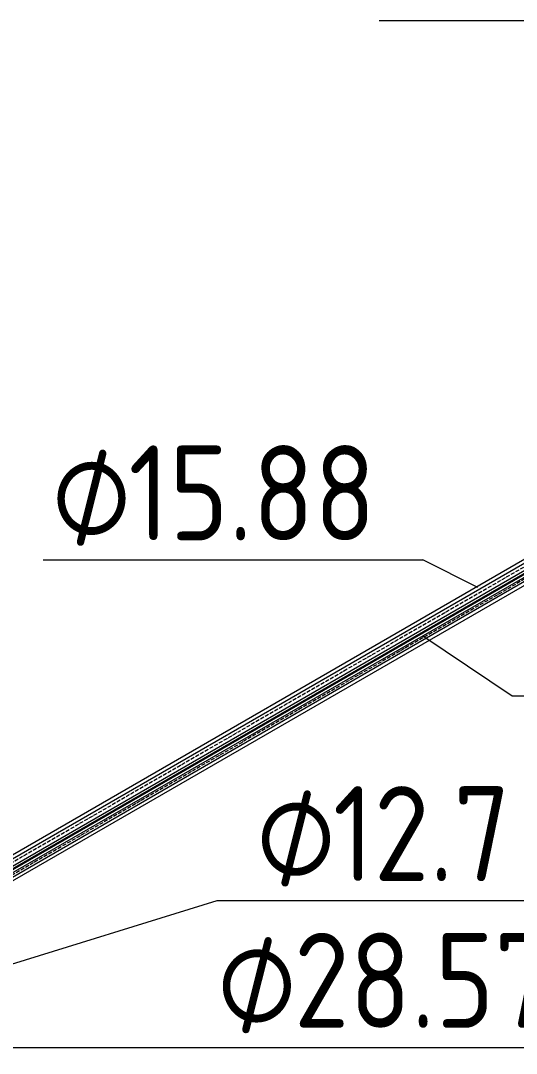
# Model space of a CAD drawing. Header units: millimetres. Extents: x -88595 to 880822, y -1054509 to -148035.
# Drawn here: x 382826 to 384131, y -315164 to -312445 of the extents above; entities that cross this region are included whole.
import ezdxf

# ---------------------------------------------------------------- set-up
doc = ezdxf.new("R2010")
doc.units = ezdxf.units.MM
doc.linetypes.add('$12$ADSK_Осевая', pattern=[14, 10, -2, 0, -2])
for name, color, linetype, lineweight in [('Изоляция', 7, 'Continuous', 18), ('Марки', 7, 'Continuous', 20), ('Трубопровод', 7, 'Continuous', 18)]:
    doc.layers.add(name, color=color, linetype=linetype, lineweight=lineweight)
doc.styles.add('$10$GOST Common', font='GOST_Common.ttf', dxfattribs={"width": 0.9, "height": 250})
doc.styles.add('$6$GOST Common_1', font='GOST_Common.ttf', dxfattribs={"width": 0.9, "height": 250})

# ---------------------------------------------------------------- blocks, each defined once
blk = doc.blocks.new('$0$ADSK_M_Оборудование1 - ADSK_Марка_15-3198495-В_ОВ3_3')
at = {"layer": 'Марки'}
blk.add_line((-17443.7, 13109.4), (-16743.7, 13109.4), dxfattribs=at)
blk = doc.blocks.new('$0$ADSK_M_Трубы - Диаметр_10-3265709-В_ОВ3_3')
at = {"layer": 'Марки'}
blk.add_line((-19808.8, 11394.8), (-18808.8, 11394.8), dxfattribs=at)

msp = doc.modelspace()

# ---------------------------------------------------------------- linework, layer by layer
at = {"layer": 'Изоляция', "color": 190, "true_color": 0x8000ff}
for p, q in [((385440.9, -313155.9), (382014.7, -315134)), ((382028.5, -315157.8), (385454.6, -313179.7))]:
    msp.add_line(p, q, dxfattribs=at)
at = {"layer": 'Изоляция', "color": 134, "true_color": 0x00a6a6}
for p, q in [((385350.3, -313171.9), (382024.1, -315092.2)), ((382041.1, -315121.6), (385367.2, -313201.2))]:
    msp.add_line(p, q, dxfattribs=at)
at = {"layer": 'Марки'}
for p, q in [((384029.6, -313937.4), (383884.8, -313865)), ((383884.8, -314065.2), (384119.7, -314222.8)), ((382037.8, -315164), (383342.8, -314762)), ((382082.9, -315148.3), (383342.8, -315148.3))]:
    msp.add_line(p, q, dxfattribs=at)
at = {"layer": 'Трубопровод', "color": 190, "true_color": 0x8000ff}
for p, q in [((385445.4, -313163.7), (382017.2, -315143)), ((382021.9, -315151.2), (385450.1, -313171.9))]:
    msp.add_line(p, q, dxfattribs=at)
at = {"layer": 'Трубопровод', "color": 190, "linetype": '$12$ADSK_Осевая', "true_color": 0x8000ff}
msp.add_line((385447.8, -313167.8), (382019.6, -315147.1), dxfattribs=at)
msp.add_line((385447.8, -313167.8), (382019.6, -315147.1), dxfattribs=at)
at = {"layer": 'Трубопровод', "color": 134, "true_color": 0x00a6a6}
for p, q in [((385354.8, -313179.7), (382024.1, -315102.6)), ((382032, -315116.4), (385362.7, -313193.4))]:
    msp.add_line(p, q, dxfattribs=at)
at = {"layer": 'Трубопровод', "color": 134, "linetype": '$12$ADSK_Осевая', "true_color": 0x00a6a6}
msp.add_line((385358.7, -313186.5), (382028, -315109.5), dxfattribs=at)
msp.add_line((385358.7, -313186.5), (382028, -315109.5), dxfattribs=at)

# ---------------------------------------------------------------- block references
at = {"layer": 'Марки'}
for name, p in [('$0$ADSK_M_Оборудование1 - ADSK_Марка_15-3198495-В_ОВ3_3', (401213.4, -325554.5)), ('$0$ADSK_M_Трубы - Диаметр_10-3265709-В_ОВ3_3', (402693.5, -325259.7)), ('$0$ADSK_M_Трубы - Диаметр_10-3265709-В_ОВ3_3', (403928.4, -325617.6)), ('$0$ADSK_M_Трубы - Диаметр_10-3265709-В_ОВ3_3', (403151.5, -326156.8)), ('$0$ADSK_M_Трубы - Диаметр_10-3265709-В_ОВ3_3', (403152.9, -326543.1))]:
    msp.add_blockref(name, p, dxfattribs=at)

# ---------------------------------------------------------------- texts
at = {"layer": 'Марки', "lineweight": 9, "char_height": 250, "attachment_point": 1}
for s, insert, width, style in [('15.88', (383109.7, -313563.4), 800.886, '$10$GOST Common'), ('\\fGOST Common|b0|i0|c254|p34|;\\W.9;⌀', (382907.3, -313563.4), 245.316, '$6$GOST Common_1'), ('12.7', (383648.2, -314460.5), 606.076, '$10$GOST Common'), ('\\fGOST Common|b0|i0|c254|p34|;\\W.9;⌀', (383445.8, -314460.5), 245.316, '$6$GOST Common_1'), ('\\fGOST Common|b0|i0|c254|p34|;\\W.9;⌀', (383342.8, -314846.8), 245.316, '$6$GOST Common_1'), ('28.57', (383545.2, -314846.8), 858.607, '$10$GOST Common')]:
    msp.add_mtext(s, dxfattribs=dict(at, insert=insert, width=width, style=style))

doc.saveas('drawing.dxf')
